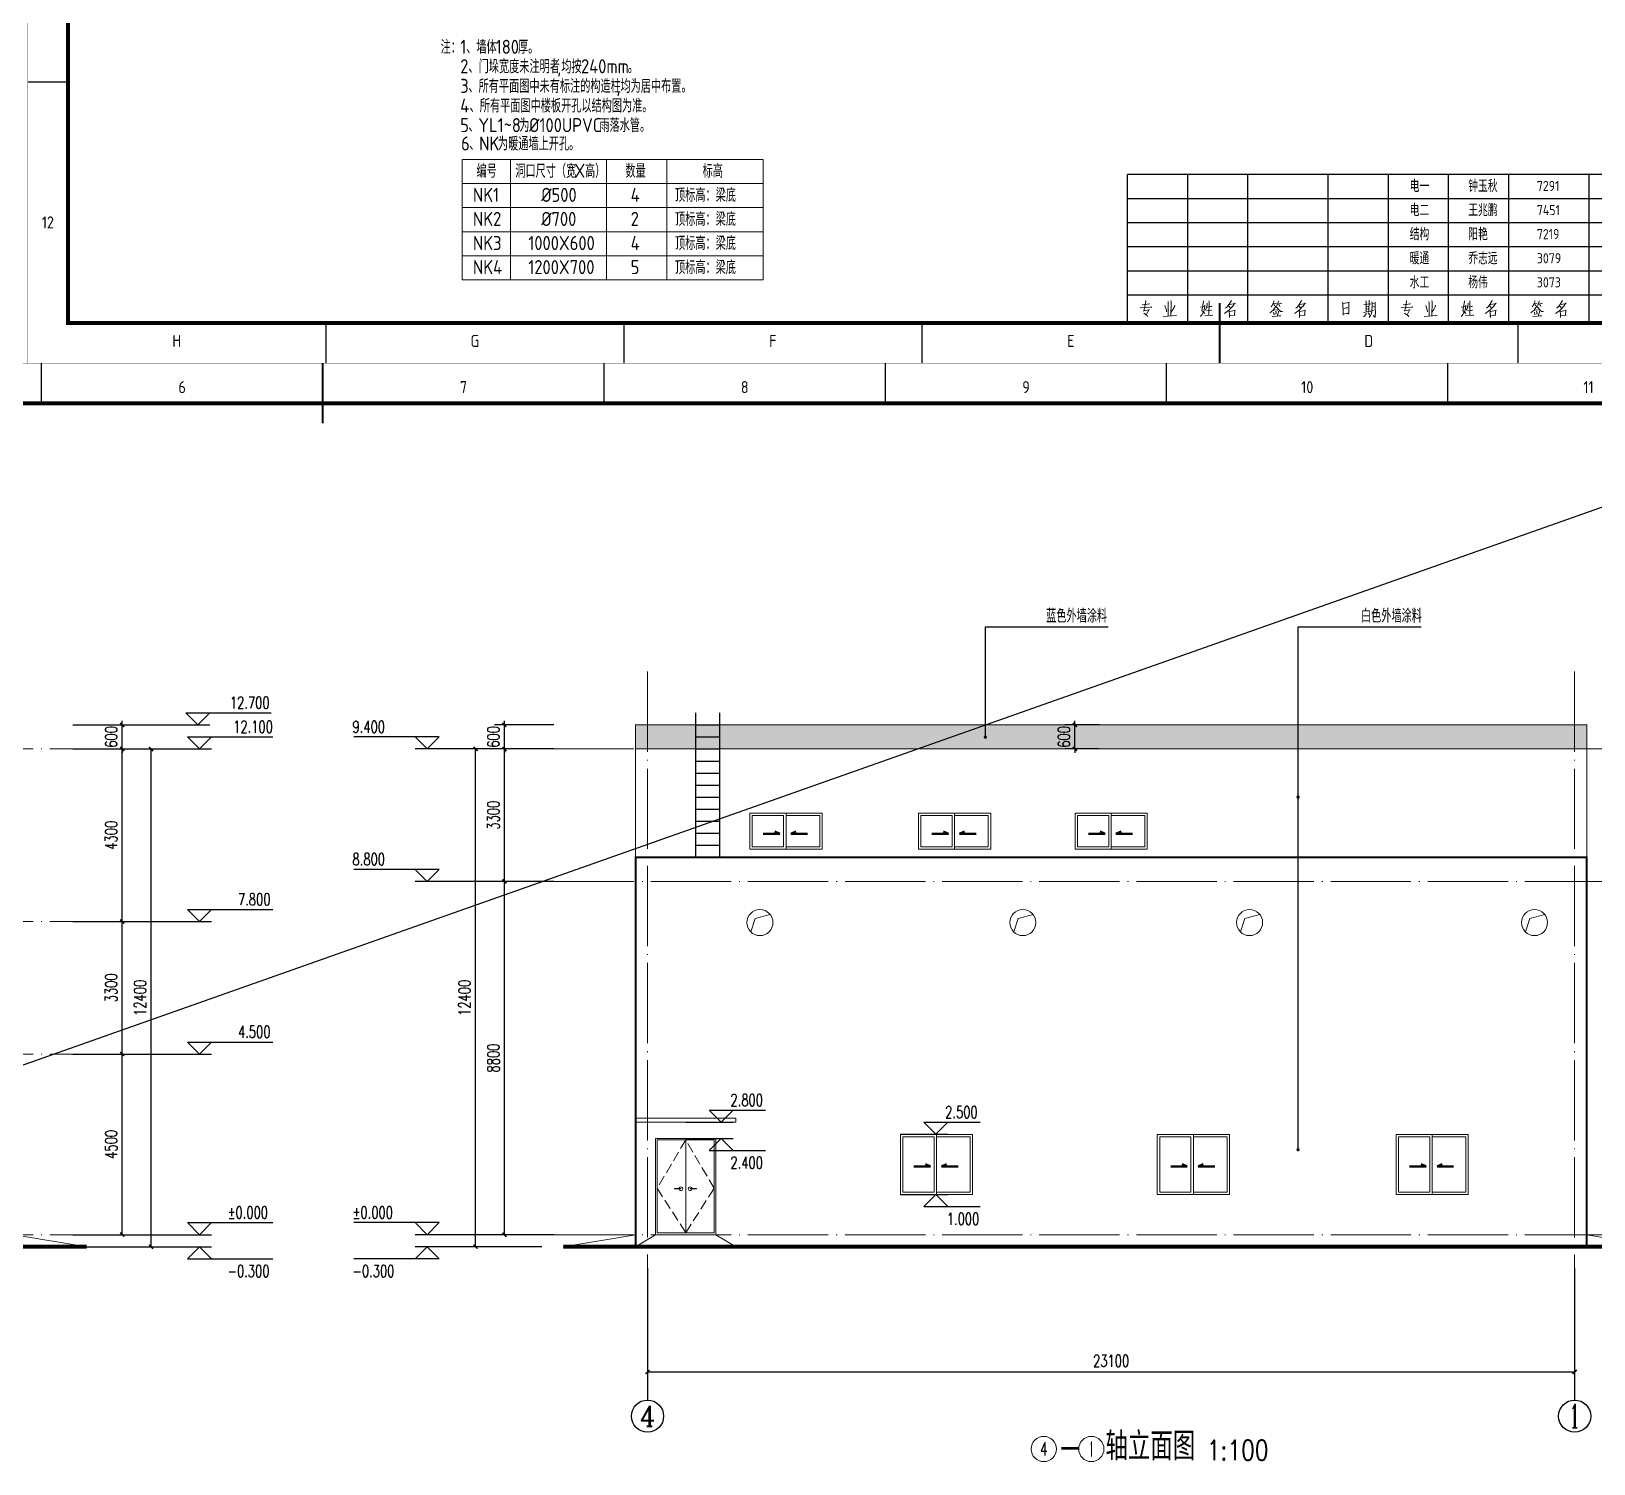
# Model space of a CAD drawing. Extents: x 238398 to 585159, y -66832 to 191977.
# Drawn here: x 483820 to 522752, y -5139 to 30546 of the extents above; entities that cross this region are included whole.
import ezdxf
from ezdxf.enums import TextEntityAlignment as Align

# ---------------------------------------------------------------- set-up
doc = ezdxf.new("R2010")
doc.units = 0
doc.header["$LTSCALE"] = 1000
doc.header["$MEASUREMENT"] = 0
doc.linetypes.add('DASH', pattern=[0.35, 0.25, -0.1])
doc.linetypes.add('DOTE', pattern=[2.42, 2, -0.2, 0.02, -0.2])
doc.layers.get('0').update_dxf_attribs({"color": 8})
doc.layers.get('Defpoints').update_dxf_attribs({"color": 8})
for name, color, linetype in [('-人员定位', 6, 'Continuous'), ('AXIS', 8, 'Continuous'), ('AXIS_TEXT', 8, 'Continuous'), ('DIM_ELEV', 8, 'Continuous'), ('DIM_LEAD', 8, 'Continuous'), ('HQ1', 8, 'Continuous'), ('HQ2', 8, 'Continuous'), ('PUB_DIM', 8, 'Continuous'), ('填充', 8, 'Continuous')]:
    doc.layers.add(name, color=color, linetype=linetype)
for name, color, linetype, lineweight in [('DOTE', 8, 'DOTE', 13), ('PUB_TEXT', 8, 'Continuous', 20), ('WALL', 8, 'Continuous', 40), ('立面1线', 8, 'Continuous', 20), ('立面窗线', 8, 'Continuous', 15)]:
    doc.layers.add(name, color=color, linetype=linetype, lineweight=lineweight)
doc.styles.add('_TCH_AXIS', font='complex.shx', dxfattribs={"bigfont": 'gbcbig.shx'})
doc.styles.add('_TCH_DIM', font='SIMPLEX', dxfattribs={"bigfont": 'GBCBIG'})
doc.styles.add('_TCH_DIM_T3', font='SIMPLEX', dxfattribs={"width": 0.705882, "bigfont": 'GBCBIG'})
doc.styles.add('HZTXT', font='geditxt.shx', dxfattribs={"width": 0.8, "bigfont": 'hztxt1.shx'})
doc.styles.get("Standard").update_dxf_attribs({"font": 'gbenor.shx', "bigfont": 'gbcbig.shx'})
doc.styles.add('TK', font='GEDITXT.SHX', dxfattribs={"width": 0.85, "height": 3.5, "bigfont": 'hztxt1.shx'})
doc.dimstyles.new('_TCH_ARCH&&100', dxfattribs={"dimtxt": 297.5, "dimasz": 100, "dimexe": 250, "dimexo": 300, "dimgap": 126.25, "dimtad": 1, "dimdec": 0, "dimzin": 0, "dimdsep": 46, "dimtxsty": '_TCH_DIM_T3', "dimblk": 'ARCHTICK', "dimcen": 0.09, "dimazin": 2, "dimtfac": 1, "dimtdec": 0, "dimtix": 1, "dimtmove": 2, "dimatfit": 3, "dimfxl": 0, "dimtolj": 1, "dimtzin": 0, "dimarcsym": 0})

# ---------------------------------------------------------------- blocks, each defined once
blk = doc.blocks.new('TCVFASDA')
at = {"layer": 'WALL', "color": 8}
for p, q in [((392589, 5656), (393002, 5656)), ((393002, 5656), (392878, 5714)), ((393276, 5656), (393400, 5714)), ((393690, 5656), (393276, 5656))]:
    blk.add_line(p, q, dxfattribs=at)
at = {"layer": '立面窗线'}
for p, q in [((393124, 6453), (393124, 4953)), ((393184, 6393), (393184, 5013))]:
    blk.add_line(p, q, dxfattribs=at)
blk.add_lwpolyline([(394024, 4953), (392224, 4953), (392224, 6453), (394024, 6453)], close=True, dxfattribs=at)
for points in [[(393124, 5013), (392284, 5013), (392284, 6393), (393124, 6393)], [(393184, 6393), (393964, 6393), (393964, 5013), (393184, 5013)]]:
    blk.add_lwpolyline(points, dxfattribs=at)
blk = doc.blocks.new('rtadsvdas')
at = {"layer": '立面窗线'}
for p, q in [((389917, -3893), (389917, -6203)), ((391337, -3893), (389917, -3893)), ((390627, -3893), (390627, -6203)), ((391337, -6203), (391337, -3893)), ((389917, -6203), (391337, -6203))]:
    blk.add_line(p, q, dxfattribs=at)
for points in [[(389877, -6253), (391377, -6253), (391377, -3853), (389877, -3853)], [(390518, -5114), (390361, -5114), (390361, -5102), (390518, -5102)], [(390748, -5114), (390905, -5114), (390905, -5102), (390748, -5102)]]:
    blk.add_lwpolyline(points, close=True, dxfattribs=at)
at = {"layer": '立面窗线', "linetype": 'DASH'}
blk.add_lwpolyline([(390627, -3893), (391337, -5098), (390627, -6203), (389917, -5098), (390627, -3893)], dxfattribs=at)
at = {"layer": '立面窗线'}
for centre in [(390518, -5108), (390748, -5108)]:
    blk.add_circle(centre, 46.4, dxfattribs=at)
blk = doc.blocks.new('GEDI_WK_A1_V')
at = {"color": 3}
for p, q in [((0, 70.08), (10, 70.08)), ((74.25, 10), (74.25, 0)), ((148.5, 10), (148.5, 0)), ((222.75, 10), (222.75, 0)), ((297, 10), (297, 0)), ((371.25, 10), (371.25, 0))]:
    blk.add_line(p, q, dxfattribs=at)
for points, const_width in [([(0, 841), (0, 0), (594, 0), (594, 841)], 0.1), ([(10, 816), (10, 10), (584, 10), (584, 816)], 1)]:
    blk.add_lwpolyline(points, close=True, dxfattribs=dict(at, const_width=const_width))
at = {"color": 3, "const_width": 0.5}
blk.add_lwpolyline([(297, 15), (297, 0)], dxfattribs=at)
at = {"color": 3}
blk.add_text('12', height=3, dxfattribs=at).set_placement((5, 35.04), align=Align.MIDDLE)
for s, p in [('H', (37.12, 4)), ('G', (111.38, 4)), ('F', (185.62, 4)), ('E', (259.88, 4)), ('D', (334.12, 4))]:
    blk.add_text(s, height=3, dxfattribs=at).set_placement(p, align=Align.CENTER)
blk = doc.blocks.new('GEDI_HQ1_2012')
at = {"layer": 'HQ1', "color": 2}
for p, q in [((0, 37), (-65, 37)), ((-65, 0), (-65, 37)), ((-50, 0), (-50, 37)), ((-35, 0), (-35, 37)), ((-15, 0), (-15, 37)), ((0, 0), (0, 37)), ((-65, 31), (0, 31)), ((-65, 25), (0, 25)), ((-65, 19), (0, 19)), ((-65, 13), (0, 13)), ((-65, 7), (0, 7)), ((0, 0), (0, 7)), ((-65, 0), (0, 0))]:
    blk.add_line(p, q, dxfattribs=at)
at = {"layer": 'HQ1', "color": 7, "lineweight": 0}
for points in [[(-61.84, 3.75), (-58.95, 3.96), (-59.09, 3.99), (-59.26, 3.96)], [(-61.32, 4.51), (-59.5, 4.74), (-59.61, 4.74), (-59.81, 4.67)], [(-60.48, 5.59), (-60.45, 5.32), (-60.68, 4.06), (-60.94, 2.94), (-61, 3), (-59.61, 3.24), (-59.64, 3.34), (-60.33, 1.98)], [(-55.7, 4.3), (-55.3, 3.17), (-55.24, 2.8)], [(-54.89, 5.32), (-54.83, 5.02), (-54.83, 1.71)], [(-54.16, 5.56), (-54.1, 5.29), (-54.16, 1.74)], [(-53.24, 4.44), (-53.3, 3.99), (-53.67, 3.34), (-54.13, 2.66)], [(-45.7, 4.4), (-45.7, 4.26), (-45.81, 3.69), (-45.9, 3.24), (-45.95, 2.94), (-46.07, 2.69), (-46.25, 2.39), (-46.42, 2.12), (-46.62, 1.84), (-46.85, 1.57)], [(-46.82, 3.96), (-45.72, 4.09)], [(-46.04, 5.53), (-46.04, 5.36), (-46.48, 3), (-46.3, 2.9), (-46.1, 2.73), (-45.92, 2.59), (-45.78, 2.42), (-45.7, 2.25)], [(-45.12, 4.88), (-45.12, 4.64), (-45.26, 3.99), (-45.4, 3.58), (-45.58, 3.21)], [(-45.17, 3.96), (-44.02, 4.06), (-44.1, 4.09), (-44.27, 4.06)], [(-44.71, 5.53), (-44.68, 5.32), (-44.74, 1.88)], [(-39.56, 4.64), (-39.47, 4.61), (-38.17, 4.84), (-38.25, 4.91), (-38.49, 4.57), (-38.74, 4.2), (-39.01, 3.89), (-39.3, 3.58), (-39.62, 3.27), (-39.96, 2.97), (-40.34, 2.69), (-40.4, 2.66), (-40.63, 2.52), (-40.86, 2.36)], [(-39.15, 5.7), (-39.18, 5.46), (-39.53, 4.91), (-39.73, 4.57), (-39.96, 4.26), (-40.25, 3.92), (-40.54, 3.69)], [(-39.88, 4.26), (-39.82, 4.23), (-39.5, 3.92), (-39.47, 3.75), (-39.59, 3.99)], [(-27.95, 4.37), (-27.98, 4.2), (-28.44, 3.58), (-28.47, 3.51), (-28.7, 3.21), (-29.11, 2.83), (-29.31, 2.66), (-29.51, 2.49)], [(-28.5, 5.49), (-28.53, 5.26), (-28.76, 4.74), (-28.96, 4.33), (-29.2, 3.99)], [(-28.73, 4.81), (-27.89, 4.91)], [(-28.53, 4.78), (-28.33, 4.26)], [(-28.01, 4.13), (-26.85, 2.83), (-26.38, 2.83), (-26.85, 2.87), (-27.08, 3.11)], [(-27.43, 5.49), (-27.4, 5.32), (-27.75, 4.37)], [(-27.6, 4.71), (-26.56, 4.88)], [(-27.28, 4.67), (-27.02, 4.13)], [(-22.07, 4.64), (-21.98, 4.61), (-20.68, 4.84), (-20.76, 4.91), (-20.99, 4.57), (-21.26, 4.2), (-21.52, 3.89), (-21.81, 3.58), (-22.12, 3.27), (-22.47, 2.97), (-22.85, 2.69), (-22.91, 2.66), (-23.14, 2.52), (-23.37, 2.36)], [(-21.66, 5.7), (-21.69, 5.46), (-22.04, 4.91), (-22.24, 4.57), (-22.47, 4.26), (-22.76, 3.92), (-23.05, 3.69)], [(-22.39, 4.26), (-22.33, 4.23), (-22.01, 3.92), (-21.98, 3.75), (-22.1, 3.99)], [(-11.41, 5.19), (-11.35, 4.84), (-11.32, 4.09), (-11.29, 3.31), (-11.29, 3.21), (-11.29, 2.66), (-11.29, 1.94), (-11.29, 2.18), (-10.17, 2.39), (-9.93, 2.15), (-9.87, 2.46), (-9.87, 2.87), (-9.84, 3.65), (-9.82, 4.47), (-9.82, 5.15), (-9.79, 5.05), (-11.32, 4.81)], [(-6.08, 4.57), (-4.37, 4.78)], [(-5.62, 5.49), (-5.56, 5.29), (-5.56, 2.73)], [(-5.53, 3.99), (-5.01, 4.09)], [(-4.8, 5.7), (-4.75, 5.49), (-4.83, 2.83)], [(-4.14, 5.22), (-4.05, 4.84), (-4.05, 4.09), (-4.08, 3.27), (-4.14, 2.76), (-4.28, 2.22), (-4.46, 1.88), (-4.78, 1.37)], [(-4.05, 4.81), (-3.18, 4.98), (-3.27, 5.08), (-3.27, 4.03), (-3.27, 3.96), (-3.24, 2.42), (-3.27, 1.84), (-3.3, 1.5), (-3.33, 1.4), (-3.76, 1.84), (-3.36, 1.54)], [(-4.02, 3.96), (-3.53, 4.06)], [(-60.97, 2.42), (-60.62, 2.15), (-60.39, 1.98), (-60.13, 1.81), (-59.99, 1.67), (-59.9, 1.5)], [(-56.1, 1.64), (-52.83, 1.81), (-52.98, 1.84), (-53.3, 1.77)], [(-45.75, 1.81), (-43.72, 1.91), (-43.93, 1.94), (-44.27, 1.88)], [(-45.29, 3), (-44.07, 3.17), (-44.22, 3.17), (-44.36, 3.11)], [(-39.73, 3.04), (-39.67, 2.94), (-39.62, 2.08), (-39.59, 1.98), (-39.59, 1.37), (-39.62, 1.64), (-39.62, 1.74), (-38.19, 1.91), (-38.22, 1.91), (-38.37, 1.91), (-38.22, 3.17), (-38.17, 3.11), (-38.25, 3.07), (-39.64, 2.87)], [(-28.99, 1.61), (-26.79, 1.77), (-26.93, 1.77), (-27.25, 1.74)], [(-28.62, 2.66), (-28.47, 2.22), (-28.47, 2.01), (-28.5, 2.29)], [(-27.57, 3.27), (-28.5, 3.14)], [(-28.07, 2.94), (-27.95, 2.42), (-28.01, 2.15), (-28.01, 2.52)], [(-27.34, 2.9), (-27.34, 2.66), (-27.69, 1.71)], [(-22.24, 3.04), (-22.18, 2.94), (-22.12, 2.08), (-22.1, 1.98), (-22.1, 1.37), (-22.12, 1.64), (-22.12, 1.74), (-20.71, 1.91), (-20.74, 1.91), (-20.88, 1.91), (-20.74, 3.17), (-20.68, 3.11), (-20.76, 3.07), (-22.15, 2.87)], [(-11.29, 3.58), (-10.17, 3.79), (-10.28, 3.82), (-10.54, 3.69)], [(-6.17, 2.63), (-4.37, 2.9), (-4.46, 2.94), (-4.57, 2.83)], [(-5.5, 2.42), (-5.53, 2.25), (-5.76, 1.91), (-5.97, 1.67), (-6.17, 1.5)], [(-5.5, 3.41), (-5.04, 3.51)], [(-5.04, 2.52), (-4.72, 2.12), (-4.72, 1.94), (-4.83, 2.25)], [(-4.08, 3.07), (-4.02, 3.07), (-3.56, 3.17)]]:
    blk.add_lwpolyline(points, dxfattribs=at)
blk.add_text('223344', height=0.0001).set_placement((-22.1, 1.74))
blk = doc.blocks.new('GEDI_HQ2_2012')
at = {"layer": 'HQ2', "color": 2}
for p, q in [((0, 37), (-65, 37)), ((-65, 0), (-65, 37)), ((-50, 0), (-50, 37)), ((-35, 0), (-35, 37)), ((-15, 0), (-15, 37)), ((0, 0), (0, 37)), ((-65, 31), (0, 31)), ((-65, 25), (0, 25)), ((-65, 19), (0, 19)), ((-65, 13), (0, 13)), ((-65, 7), (0, 7)), ((0, 0), (0, 7)), ((-65, 0), (0, 0))]:
    blk.add_line(p, q, dxfattribs=at)
at = {"layer": 'HQ2', "color": 7, "lineweight": 0}
for points in [[(-61.84, 3.75), (-58.95, 3.96), (-59.09, 3.99), (-59.26, 3.96)], [(-61.32, 4.51), (-59.5, 4.74), (-59.61, 4.74), (-59.81, 4.67)], [(-60.48, 5.59), (-60.45, 5.32), (-60.68, 4.06), (-60.94, 2.94), (-61, 3), (-59.61, 3.24), (-59.64, 3.34), (-60.33, 1.98)], [(-55.7, 4.3), (-55.3, 3.17), (-55.24, 2.8)], [(-54.89, 5.32), (-54.83, 5.02), (-54.83, 1.71)], [(-54.16, 5.56), (-54.1, 5.29), (-54.16, 1.74)], [(-53.24, 4.44), (-53.3, 3.99), (-53.67, 3.34), (-54.13, 2.66)], [(-45.7, 4.4), (-45.7, 4.26), (-45.81, 3.69), (-45.9, 3.24), (-45.95, 2.94), (-46.07, 2.69), (-46.25, 2.39), (-46.42, 2.12), (-46.62, 1.84), (-46.85, 1.57)], [(-46.82, 3.96), (-45.72, 4.09)], [(-46.04, 5.53), (-46.04, 5.36), (-46.48, 3), (-46.3, 2.9), (-46.1, 2.73), (-45.92, 2.59), (-45.78, 2.42), (-45.7, 2.25)], [(-45.12, 4.88), (-45.12, 4.64), (-45.26, 3.99), (-45.4, 3.58), (-45.58, 3.21)], [(-45.17, 3.96), (-44.02, 4.06), (-44.1, 4.09), (-44.27, 4.06)], [(-44.71, 5.53), (-44.68, 5.32), (-44.74, 1.88)], [(-39.56, 4.64), (-39.47, 4.61), (-38.17, 4.84), (-38.25, 4.91), (-38.49, 4.57), (-38.74, 4.2), (-39.01, 3.89), (-39.3, 3.58), (-39.62, 3.27), (-39.96, 2.97), (-40.34, 2.69), (-40.4, 2.66), (-40.63, 2.52), (-40.86, 2.36)], [(-39.15, 5.7), (-39.18, 5.46), (-39.53, 4.91), (-39.73, 4.57), (-39.96, 4.26), (-40.25, 3.92), (-40.54, 3.69)], [(-39.88, 4.26), (-39.82, 4.23), (-39.5, 3.92), (-39.47, 3.75), (-39.59, 3.99)], [(-27.95, 4.37), (-27.98, 4.2), (-28.44, 3.58), (-28.47, 3.51), (-28.7, 3.21), (-29.11, 2.83), (-29.31, 2.66), (-29.51, 2.49)], [(-28.5, 5.49), (-28.53, 5.26), (-28.76, 4.74), (-28.96, 4.33), (-29.2, 3.99)], [(-28.73, 4.81), (-27.89, 4.91)], [(-28.53, 4.78), (-28.33, 4.26)], [(-28.01, 4.13), (-26.85, 2.83), (-26.38, 2.83), (-26.85, 2.87), (-27.08, 3.11)], [(-27.43, 5.49), (-27.4, 5.32), (-27.75, 4.37)], [(-27.6, 4.71), (-26.56, 4.88)], [(-27.28, 4.67), (-27.02, 4.13)], [(-22.07, 4.64), (-21.98, 4.61), (-20.68, 4.84), (-20.76, 4.91), (-20.99, 4.57), (-21.26, 4.2), (-21.52, 3.89), (-21.81, 3.58), (-22.12, 3.27), (-22.47, 2.97), (-22.85, 2.69), (-22.91, 2.66), (-23.14, 2.52), (-23.37, 2.36)], [(-21.66, 5.7), (-21.69, 5.46), (-22.04, 4.91), (-22.24, 4.57), (-22.47, 4.26), (-22.76, 3.92), (-23.05, 3.69)], [(-22.39, 4.26), (-22.33, 4.23), (-22.01, 3.92), (-21.98, 3.75), (-22.1, 3.99)], [(-11.41, 5.19), (-11.35, 4.84), (-11.32, 4.09), (-11.29, 3.31), (-11.29, 3.21), (-11.29, 2.66), (-11.29, 1.94), (-11.29, 2.18), (-10.17, 2.39), (-9.93, 2.15), (-9.87, 2.46), (-9.87, 2.87), (-9.84, 3.65), (-9.82, 4.47), (-9.82, 5.15), (-9.79, 5.05), (-11.32, 4.81)], [(-6.08, 4.57), (-4.37, 4.78)], [(-5.62, 5.49), (-5.56, 5.29), (-5.56, 2.73)], [(-5.53, 3.99), (-5.01, 4.09)], [(-4.8, 5.7), (-4.75, 5.49), (-4.83, 2.83)], [(-4.14, 5.22), (-4.05, 4.84), (-4.05, 4.09), (-4.08, 3.27), (-4.14, 2.76), (-4.28, 2.22), (-4.46, 1.88), (-4.78, 1.37)], [(-4.05, 4.81), (-3.18, 4.98), (-3.27, 5.08), (-3.27, 4.03), (-3.27, 3.96), (-3.24, 2.42), (-3.27, 1.84), (-3.3, 1.5), (-3.33, 1.4), (-3.76, 1.84), (-3.36, 1.54)], [(-4.02, 3.96), (-3.53, 4.06)], [(-60.97, 2.42), (-60.62, 2.15), (-60.39, 1.98), (-60.13, 1.81), (-59.99, 1.67), (-59.9, 1.5)], [(-56.1, 1.64), (-52.83, 1.81), (-52.98, 1.84), (-53.3, 1.77)], [(-45.75, 1.81), (-43.72, 1.91), (-43.93, 1.94), (-44.27, 1.88)], [(-45.29, 3), (-44.07, 3.17), (-44.22, 3.17), (-44.36, 3.11)], [(-39.73, 3.04), (-39.67, 2.94), (-39.62, 2.08), (-39.59, 1.98), (-39.59, 1.37), (-39.62, 1.64), (-39.62, 1.74), (-38.19, 1.91), (-38.22, 1.91), (-38.37, 1.91), (-38.22, 3.17), (-38.17, 3.11), (-38.25, 3.07), (-39.64, 2.87)], [(-28.99, 1.61), (-26.79, 1.77), (-26.93, 1.77), (-27.25, 1.74)], [(-28.62, 2.66), (-28.47, 2.22), (-28.47, 2.01), (-28.5, 2.29)], [(-27.57, 3.27), (-28.5, 3.14)], [(-28.07, 2.94), (-27.95, 2.42), (-28.01, 2.15), (-28.01, 2.52)], [(-27.34, 2.9), (-27.34, 2.66), (-27.69, 1.71)], [(-22.24, 3.04), (-22.18, 2.94), (-22.12, 2.08), (-22.1, 1.98), (-22.1, 1.37), (-22.12, 1.64), (-22.12, 1.74), (-20.71, 1.91), (-20.74, 1.91), (-20.88, 1.91), (-20.74, 3.17), (-20.68, 3.11), (-20.76, 3.07), (-22.15, 2.87)], [(-11.29, 3.58), (-10.17, 3.79), (-10.28, 3.82), (-10.54, 3.69)], [(-6.17, 2.63), (-4.37, 2.9), (-4.46, 2.94), (-4.57, 2.83)], [(-5.5, 2.42), (-5.53, 2.25), (-5.76, 1.91), (-5.97, 1.67), (-6.17, 1.5)], [(-5.5, 3.41), (-5.04, 3.51)], [(-5.04, 2.52), (-4.72, 2.12), (-4.72, 1.94), (-4.83, 2.25)], [(-4.08, 3.07), (-4.02, 3.07), (-3.56, 3.17)]]:
    blk.add_lwpolyline(points, dxfattribs=at)
blk.add_text('112233', height=0.0001).set_placement((-22.1, 1.74))
blk = doc.blocks.new('CEEC_TK_A1_V')
for name, p in [('GEDI_WK_A1_V', (0, 0)), ('GEDI_HQ2_2012', (339, 10)), ('GEDI_HQ1_2012', (404, 10))]:
    blk.add_blockref(name, p)
at = {"style": 'TK', "width": 0.85}
for tag, height, p in [('PROJECTNAME', 4.75, (529, 44)), ('PHASE', 4, (571, 44)), ('DRAWINGNAME', 4.75, (539, 31))]:
    blk.add_attdef(tag, text='', height=height, dxfattribs=at).set_placement(p, align=Align.MIDDLE_CENTER)
for tag, p, height in [('APPROVE', (416, 32.75), 3.5), ('DESIGN', (461, 32.75), 3.5), ('REVIEW1', (416, 25.75), 3.5), ('DRAW', (461, 25.75), 3.5), ('REVIEW2', (416, 18.75), 3.5), ('PROPORTION', (461, 18.75), 3.5), ('DRAWINGNUMBER', (511, 18.5), 4), ('CHECK', (416, 11.75), 3.5), ('DATE', (461, 11.75), 3.5), ('VERSION', (577, 11.75), 3.5)]:
    blk.add_attdef(tag, p, '', height=height, dxfattribs=at)
blk = doc.blocks.new('GEDI_WK_A1')
at = {"color": 3}
for p, q in [((350.42, 584), (350.42, 594)), ((420.5, 584), (420.5, 594)), ((490.58, 584), (490.58, 594)), ((560.67, 584), (560.67, 594)), ((630.75, 584), (630.75, 594)), ((700.83, 584), (700.83, 594))]:
    blk.add_line(p, q, dxfattribs=at)
for points, const_width in [([(0, 0), (841, 0), (841, 594), (0, 594)], 0.1), ([(25, 10), (831, 10), (831, 584), (25, 584)], 1)]:
    blk.add_lwpolyline(points, close=True, dxfattribs=dict(at, const_width=const_width))
at = {"color": 3, "const_width": 0.5}
blk.add_lwpolyline([(420.5, 579), (420.5, 594)], dxfattribs=at)
at = {"color": 3}
for s, p in [('6', (385.46, 588)), ('7', (455.54, 588)), ('8', (525.62, 588)), ('9', (595.71, 588)), ('10', (665.79, 588)), ('11', (735.88, 588))]:
    blk.add_text(s, height=3, dxfattribs=at).set_placement(p, align=Align.MIDDLE)
blk = doc.blocks.new('CEEC_TK_A1')
blk.add_blockref('GEDI_WK_A1', (0, 0))
at = {"style": 'TK', "width": 0.85}
for tag, height, p in [('PROJECTNAME', 4.75, (776, 44)), ('PHASE', 4, (818, 44)), ('DRAWINGNAME', 4.75, (786, 31))]:
    blk.add_attdef(tag, text='', height=height, dxfattribs=at).set_placement(p, align=Align.MIDDLE_CENTER)
for tag, p, height in [('APPROVE', (663, 32.75), 3.5), ('DESIGN', (708, 32.75), 3.5), ('REVIEW1', (663, 25.75), 3.5), ('DRAW', (708, 25.75), 3.5), ('REVIEW2', (663, 18.75), 3.5), ('PROPORTION', (708, 18.75), 3.5), ('DRAWINGNUMBER', (758, 18.5), 4), ('CHECK', (663, 11.75), 3.5), ('DATE', (708, 11.75), 3.5), ('VERSION', (824, 11.75), 3.5)]:
    blk.add_attdef(tag, p, '', height=height, dxfattribs=at)
blk = doc.blocks.new('54ZSDF3241QR')
at = {"layer": 'WALL', "color": 8}
for p, q in [((504078, 14814), (504492, 14814)), ((504492, 14814), (504367, 14872)), ((504765, 14814), (504890, 14872)), ((505179, 14814), (504765, 14814))]:
    blk.add_line(p, q, dxfattribs=at)
at = {"layer": '立面窗线'}
for p, q in [((504584, 15269), (504584, 14489)), ((504644, 15329), (504644, 14429))]:
    blk.add_line(p, q, dxfattribs=at)
blk.add_lwpolyline([(503744, 14429), (505544, 14429), (505544, 15329), (503744, 15329)], close=True, dxfattribs=at)
for points in [[(504584, 15269), (503804, 15269), (503804, 14489), (504584, 14489)], [(504644, 14489), (505484, 14489), (505484, 15269), (504644, 15269)]]:
    blk.add_lwpolyline(points, dxfattribs=at)
blk = doc.blocks.new('_ArchTick')
at = {"color": 0, "linetype": 'ByBlock', "const_width": 0.4}
blk.add_lwpolyline([(-0.5, -0.5), (0.5, 0.5)], dxfattribs=at)
blk = doc.blocks.new('*D85')
at = {"layer": 'Defpoints', "color": 0}
for p in [(509826, 13267), (510726, 13267), (510726, 12667)]:
    blk.add_point(p, dxfattribs=at)
at = {"layer": 'PUB_DIM', "color": 0, "lineweight": -2}
for p, q in [((510426, 13267), (509576, 13267)), ((509826, 13267), (509826, 13367)), ((509826, 12667), (509826, 13267)), ((510426, 12667), (509576, 12667)), ((509826, 12667), (509826, 12567))]:
    blk.add_line(p, q, dxfattribs=at)
at = {"layer": 'PUB_DIM', "color": 0, "lineweight": -2, "xscale": 100, "yscale": 100, "zscale": 100}
for p, rotation in [((509826, 13267), 270), ((509826, 12667), 90)]:
    blk.add_blockref('_ArchTick', p, dxfattribs=dict(at, rotation=rotation))
at = {"layer": 'PUB_DIM', "color": 0, "insert": (509551, 12967), "char_height": 297.5, "attachment_point": 5, "rotation": 90, "style": '_TCH_DIM_T3'}
blk.add_mtext('\\A1;600', dxfattribs=at)
blk = doc.blocks.new('*D198')
at = {"layer": 'AXIS', "color": 0, "lineweight": -2}
for p, q in [((499176, -853), (499176, -3103)), ((522276, -853), (522276, -3103)), ((499176, -2853), (522276, -2853))]:
    blk.add_line(p, q, dxfattribs=at)
at = {"layer": 'Defpoints', "color": 0}
for p in [(499176, -553), (522276, -553), (522276, -2853)]:
    blk.add_point(p, dxfattribs=at)
at = {"layer": 'AXIS', "color": 0, "lineweight": -2, "xscale": 100, "yscale": 100, "zscale": 100, "rotation": 180}
blk.add_blockref('_ArchTick', (499176, -2853), dxfattribs=at)
at = {"layer": 'AXIS', "color": 0, "lineweight": -2, "xscale": 100, "yscale": 100, "zscale": 100}
blk.add_blockref('_ArchTick', (522276, -2853), dxfattribs=at)
at = {"layer": 'AXIS', "color": 0, "insert": (510726, -2578), "char_height": 297.5, "attachment_point": 5, "style": '_TCH_DIM_T3'}
blk.add_mtext('\\A1;23100', dxfattribs=at)
blk = doc.blocks.new('*D199')
at = {"layer": 'Defpoints', "color": 0}
for p in [(495609, 9367), (497138, 9367), (497138, 567)]:
    blk.add_point(p, dxfattribs=at)
at = {"layer": 'PUB_DIM', "color": 0, "lineweight": -2}
for p, q in [((496838, 9367), (495359, 9367)), ((495609, 567), (495609, 9367)), ((496838, 567), (495359, 567))]:
    blk.add_line(p, q, dxfattribs=at)
at = {"layer": 'PUB_DIM', "color": 0, "lineweight": -2, "xscale": 100, "yscale": 100, "zscale": 100}
for p, rotation in [((495609, 9367), 90), ((495609, 567), 270)]:
    blk.add_blockref('_ArchTick', p, dxfattribs=dict(at, rotation=rotation))
at = {"layer": 'PUB_DIM', "color": 0, "insert": (495334, 4967), "char_height": 297.5, "attachment_point": 5, "rotation": 90, "style": '_TCH_DIM_T3'}
blk.add_mtext('\\A1;8800', dxfattribs=at)
blk = doc.blocks.new('*D200')
at = {"layer": 'Defpoints', "color": 0}
for p in [(495609, 12667), (497138, 12667), (497138, 9367)]:
    blk.add_point(p, dxfattribs=at)
at = {"layer": 'PUB_DIM', "color": 0, "lineweight": -2}
for p, q in [((496838, 12667), (495359, 12667)), ((495609, 9367), (495609, 12667)), ((496838, 9367), (495359, 9367))]:
    blk.add_line(p, q, dxfattribs=at)
at = {"layer": 'PUB_DIM', "color": 0, "lineweight": -2, "xscale": 100, "yscale": 100, "zscale": 100}
for p, rotation in [((495609, 12667), 90), ((495609, 9367), 270)]:
    blk.add_blockref('_ArchTick', p, dxfattribs=dict(at, rotation=rotation))
at = {"layer": 'PUB_DIM', "color": 0, "insert": (495334, 11017), "char_height": 297.5, "attachment_point": 5, "rotation": 90, "style": '_TCH_DIM_T3'}
blk.add_mtext('\\A1;3300', dxfattribs=at)
blk = doc.blocks.new('*D201')
at = {"layer": 'Defpoints', "color": 0}
for p in [(495609, 13267), (497138, 13267), (497138, 12667)]:
    blk.add_point(p, dxfattribs=at)
at = {"layer": 'PUB_DIM', "color": 0, "lineweight": -2}
for p, q in [((496838, 13267), (495359, 13267)), ((495609, 13267), (495609, 13367)), ((495609, 12667), (495609, 13267)), ((496838, 12667), (495359, 12667)), ((495609, 12667), (495609, 12567))]:
    blk.add_line(p, q, dxfattribs=at)
at = {"layer": 'PUB_DIM', "color": 0, "lineweight": -2, "xscale": 100, "yscale": 100, "zscale": 100}
for p, rotation in [((495609, 13267), 270), ((495609, 12667), 90)]:
    blk.add_blockref('_ArchTick', p, dxfattribs=dict(at, rotation=rotation))
at = {"layer": 'PUB_DIM', "color": 0, "insert": (495334, 12967), "char_height": 297.5, "attachment_point": 5, "rotation": 90, "style": '_TCH_DIM_T3'}
blk.add_mtext('\\A1;600', dxfattribs=at)
blk = doc.blocks.new('*D202')
at = {"layer": 'AXIS', "color": 0, "lineweight": -2}
for p, q in [((496538, 12667), (494640, 12667)), ((494890, 267), (494890, 12667)), ((496538, 267), (494640, 267))]:
    blk.add_line(p, q, dxfattribs=at)
at = {"layer": 'Defpoints', "color": 0}
for p in [(494890, 12667), (496838, 12667), (496838, 267)]:
    blk.add_point(p, dxfattribs=at)
at = {"layer": 'AXIS', "color": 0, "lineweight": -2, "xscale": 100, "yscale": 100, "zscale": 100}
for p, rotation in [((494890, 12667), 90), ((494890, 267), 270)]:
    blk.add_blockref('_ArchTick', p, dxfattribs=dict(at, rotation=rotation))
at = {"layer": 'AXIS', "color": 0, "insert": (494615, 6467), "char_height": 297.5, "attachment_point": 5, "rotation": 90, "style": '_TCH_DIM_T3'}
blk.add_mtext('\\A1;12400', dxfattribs=at)
blk = doc.blocks.new('*D212')
at = {"layer": 'Defpoints', "color": 0}
for p in [(484558, 5067), (486086, 5067), (484558, 567)]:
    blk.add_point(p, dxfattribs=at)
at = {"layer": 'PUB_DIM', "color": 0, "lineweight": -2}
for p, q in [((484858, 5067), (486336, 5067)), ((486086, 567), (486086, 5067)), ((484858, 567), (486336, 567))]:
    blk.add_line(p, q, dxfattribs=at)
at = {"layer": 'PUB_DIM', "color": 0, "lineweight": -2, "xscale": 100, "yscale": 100, "zscale": 100}
for p, rotation in [((486086, 5067), 90), ((486086, 567), 270)]:
    blk.add_blockref('_ArchTick', p, dxfattribs=dict(at, rotation=rotation))
at = {"layer": 'PUB_DIM', "color": 0, "insert": (485811, 2817), "char_height": 297.5, "attachment_point": 5, "rotation": 90, "style": '_TCH_DIM_T3'}
blk.add_mtext('\\A1;4500', dxfattribs=at)
blk = doc.blocks.new('*D213')
at = {"layer": 'Defpoints', "color": 0}
for p in [(484558, 8367), (486086, 8367), (484558, 5067)]:
    blk.add_point(p, dxfattribs=at)
at = {"layer": 'PUB_DIM', "color": 0, "lineweight": -2}
for p, q in [((484858, 8367), (486336, 8367)), ((486086, 5067), (486086, 8367)), ((484858, 5067), (486336, 5067))]:
    blk.add_line(p, q, dxfattribs=at)
at = {"layer": 'PUB_DIM', "color": 0, "lineweight": -2, "xscale": 100, "yscale": 100, "zscale": 100}
for p, rotation in [((486086, 8367), 90), ((486086, 5067), 270)]:
    blk.add_blockref('_ArchTick', p, dxfattribs=dict(at, rotation=rotation))
at = {"layer": 'PUB_DIM', "color": 0, "insert": (485811, 6717), "char_height": 297.5, "attachment_point": 5, "rotation": 90, "style": '_TCH_DIM_T3'}
blk.add_mtext('\\A1;3300', dxfattribs=at)
blk = doc.blocks.new('*D214')
at = {"layer": 'Defpoints', "color": 0}
for p in [(484558, 12667), (486086, 12667), (484558, 8367)]:
    blk.add_point(p, dxfattribs=at)
at = {"layer": 'PUB_DIM', "color": 0, "lineweight": -2}
for p, q in [((484858, 12667), (486336, 12667)), ((486086, 8367), (486086, 12667)), ((484858, 8367), (486336, 8367))]:
    blk.add_line(p, q, dxfattribs=at)
at = {"layer": 'PUB_DIM', "color": 0, "lineweight": -2, "xscale": 100, "yscale": 100, "zscale": 100}
for p, rotation in [((486086, 12667), 90), ((486086, 8367), 270)]:
    blk.add_blockref('_ArchTick', p, dxfattribs=dict(at, rotation=rotation))
at = {"layer": 'PUB_DIM', "color": 0, "insert": (485811, 10517), "char_height": 297.5, "attachment_point": 5, "rotation": 90, "style": '_TCH_DIM_T3'}
blk.add_mtext('\\A1;4300', dxfattribs=at)
blk = doc.blocks.new('*D215')
at = {"layer": 'Defpoints', "color": 0}
for p in [(484558, 13267), (486086, 13267), (484558, 12667)]:
    blk.add_point(p, dxfattribs=at)
at = {"layer": 'PUB_DIM', "color": 0, "lineweight": -2}
for p, q in [((484858, 13267), (486336, 13267)), ((486086, 13267), (486086, 13367)), ((486086, 12667), (486086, 13267)), ((484858, 12667), (486336, 12667)), ((486086, 12667), (486086, 12567))]:
    blk.add_line(p, q, dxfattribs=at)
at = {"layer": 'PUB_DIM', "color": 0, "lineweight": -2, "xscale": 100, "yscale": 100, "zscale": 100}
for p, rotation in [((486086, 13267), 270), ((486086, 12667), 90)]:
    blk.add_blockref('_ArchTick', p, dxfattribs=dict(at, rotation=rotation))
at = {"layer": 'PUB_DIM', "color": 0, "insert": (485811, 12967), "char_height": 297.5, "attachment_point": 5, "rotation": 90, "style": '_TCH_DIM_T3'}
blk.add_mtext('\\A1;600', dxfattribs=at)
blk = doc.blocks.new('*D216')
at = {"layer": 'AXIS', "color": 0, "lineweight": -2}
for p, q in [((485158, 12667), (487055, 12667)), ((486805, 267), (486805, 12667)), ((485158, 267), (487055, 267))]:
    blk.add_line(p, q, dxfattribs=at)
at = {"layer": 'Defpoints', "color": 0}
for p in [(484858, 12667), (486805, 12667), (484858, 267)]:
    blk.add_point(p, dxfattribs=at)
at = {"layer": 'AXIS', "color": 0, "lineweight": -2, "xscale": 100, "yscale": 100, "zscale": 100}
for p, rotation in [((486805, 12667), 90), ((486805, 267), 270)]:
    blk.add_blockref('_ArchTick', p, dxfattribs=dict(at, rotation=rotation))
at = {"layer": 'AXIS', "color": 0, "insert": (486530, 6467), "char_height": 297.5, "attachment_point": 5, "rotation": 90, "style": '_TCH_DIM_T3'}
blk.add_mtext('\\A1;12400', dxfattribs=at)

msp = doc.modelspace()

# ---------------------------------------------------------------- hatches: boundary and pattern name
at = {"layer": '填充'}
h = msp.add_hatch(dxfattribs=at)
h.set_pattern_fill('松散材料', color=256, scale=30, style=0)
h.set_pattern_definition([(0, (96973.9, 22682.583), (28.125, 56.25), [0, -56.25])])
h.paths.add_polyline_path([(522576.4, 12666.8), (522576.4, 13266.8), (498876.4, 13266.8), (498876.4, 12666.8)])

# ---------------------------------------------------------------- linework, layer by layer
at = {"layer": '-人员定位'}
msp.add_line((533134.5, 22280.2), (364934.5, -37119.8), dxfattribs=at)
at = {"color": 252}
for p, q in [((500376.4, 9966.8), (500376.4, 13566.8)), ((500376.4, 13266.8), (500976.4, 13266.8)), ((500976.4, 9966.8), (500976.4, 13566.8)), ((500376.4, 12966.8), (500976.4, 12966.8)), ((500376.4, 12666.8), (500976.4, 12666.8)), ((500376.4, 12366.8), (500976.4, 12366.8)), ((500376.4, 12066.8), (500976.4, 12066.8)), ((500376.4, 11766.8), (500976.4, 11766.8)), ((500376.4, 11466.8), (500976.4, 11466.8)), ((500376.4, 11166.8), (500976.4, 11166.8)), ((500376.4, 10866.8), (500976.4, 10866.8)), ((500376.4, 10566.8), (500976.4, 10566.8)), ((500376.4, 10266.8), (500976.4, 10266.8))]:
    msp.add_line(p, q, dxfattribs=at)
at = {"layer": 'AXIS'}
for p, q in [((499176.4, -266.6), (499176.4, -3552.8)), ((522276.4, -266.6), (522276.4, -3552.8))]:
    msp.add_line(p, q, dxfattribs=at)
for centre in [(499176.4, -3952.8), (522276.4, -3952.8)]:
    msp.add_circle(centre, 400, dxfattribs=at)
at = {"layer": 'DIM_ELEV'}
for p, q in [((486085.9, 13266.8), (488270.8, 13266.8)), ((487970.8, 13266.8), (487670.8, 13566.8)), ((487670.8, 13566.8), (489799, 13566.8)), ((487970.8, 13266.8), (488270.8, 13566.8)), ((488013.1, 12666.8), (487713.1, 12966.8)), ((487713.1, 12966.8), (489841.4, 12966.8)), ((488013.1, 12666.8), (488313.1, 12966.8)), ((493982.3, 12966.8), (491854.1, 12966.8)), ((493682.3, 12666.8), (493382.3, 12966.8)), ((493682.3, 12666.8), (493982.3, 12966.8)), ((486128.3, 12666.8), (488313.1, 12666.8)), ((495567.2, 12666.8), (493382.3, 12666.8)), ((493982.3, 9666.8), (491854.1, 9666.8)), ((493682.3, 9366.8), (493382.3, 9666.8)), ((495567.2, 9366.8), (493382.3, 9366.8)), ((493682.3, 9366.8), (493982.3, 9666.8)), ((488013.1, 8366.8), (487713.1, 8666.8)), ((487713.1, 8666.8), (489841.4, 8666.8)), ((488013.1, 8366.8), (488313.1, 8666.8)), ((486128.3, 8366.8), (488313.1, 8366.8)), ((486128.3, 5066.8), (488313.1, 5066.8)), ((488013.1, 5066.8), (487713.1, 5366.8)), ((487713.1, 5366.8), (489841.4, 5366.8)), ((488013.1, 5066.8), (488313.1, 5366.8)), ((501011.4, 3366.8), (500711.4, 3666.8)), ((500711.4, 3666.8), (502111.8, 3666.8)), ((501011.4, 3366.8), (501311.4, 3666.8)), ((500126.6, 3366.8), (501311.4, 3366.8)), ((506361.3, 3066.8), (506061.3, 3366.8)), ((506061.3, 3366.8), (507461.7, 3366.8)), ((506361.3, 3066.8), (506661.3, 3366.8)), ((500126.6, 2966.8), (501311.4, 2966.8)), ((501011.4, 2966.8), (500711.4, 2666.8)), ((501011.4, 2966.8), (501311.4, 2666.8)), ((505476.4, 3066.8), (506661.3, 3066.8)), ((500711.4, 2666.8), (502111.8, 2666.8)), ((505476.4, 1566.8), (506661.3, 1566.8)), ((506361.3, 1566.8), (506061.3, 1266.8)), ((506361.3, 1566.8), (506661.3, 1266.8)), ((506061.3, 1266.8), (507461.7, 1266.8)), ((488013.1, 566.8), (487713.1, 866.8)), ((487713.1, 866.8), (489841.4, 866.8)), ((488013.1, 566.8), (488313.1, 866.8)), ((493982.3, 866.8), (491854.1, 866.8)), ((493682.3, 566.8), (493382.3, 866.8)), ((493682.3, 566.8), (493982.3, 866.8)), ((486128.3, 566.8), (488313.1, 566.8)), ((495567.2, 566.8), (493382.3, 566.8)), ((486128.3, 266.8), (488313.1, 266.8)), ((488013.1, 266.8), (487713.1, -33.2)), ((488013.1, 266.8), (488313.1, -33.2)), ((493682.3, 266.8), (493382.3, -33.2)), ((495567.2, 266.8), (493382.3, 266.8)), ((493682.3, 266.8), (493982.3, -33.2)), ((487713.1, -33.2), (489841.4, -33.2)), ((493982.3, -33.2), (491854.1, -33.2))]:
    msp.add_line(p, q, dxfattribs=at)
at = {"layer": 'DIM_LEAD'}
for p, q in [((507592.6, 12961.5), (507592.6, 15709.4)), ((507592.6, 15709.4), (510650.5, 15709.4)), ((515384.8, 11466.5), (515384.8, 15709.4)), ((515384.8, 11466.5), (515384.8, 15709.4)), ((515384.8, 2682.8), (515384.8, 15709.4)), ((515384.8, 15709.4), (518448.1, 15709.4))]:
    msp.add_line(p, q, dxfattribs=at)
at = {"layer": 'DIM_LEAD', "const_width": 40}
for points in [[(507592.6, 12941.5, 1), (507592.6, 12981.5, 1)], [(515384.8, 11446.5, 1), (515384.8, 11486.5, 1)], [(515384.8, 11446.5, 1), (515384.8, 11486.5, 1)], [(515384.8, 2662.8, 1), (515384.8, 2702.8, 1)]]:
    msp.add_lwpolyline(points, format="xyb", close=True, dxfattribs=at)
at = {"layer": 'DOTE'}
for p, q in [((499176.4, 14595.9), (499176.4, -266.6)), ((522276.4, 14595.9), (522276.4, -266.6)), ((457663.7, 12666.8), (484857.7, 12666.8)), ((496837.7, 12666.8), (524031.8, 12666.8)), ((496837.7, 9366.8), (524031.8, 9366.8)), ((457663.7, 8366.8), (484857.7, 8366.8)), ((457663.7, 5066.8), (484857.7, 5066.8)), ((457663.7, 566.8), (484857.7, 566.8)), ((496837.7, 566.8), (524031.8, 566.8))]:
    msp.add_line(p, q, dxfattribs=at)
at = {"layer": 'PUB_TEXT', "color": 2}
msp.add_lwpolyline([(494556.8, 27352), (502056.8, 27352), (502056.8, 24352), (494556.8, 24352)], close=True, dxfattribs=at)
for points in [[(495756.8, 27352), (495756.8, 24352)], [(498156.8, 27352), (498156.8, 24352)], [(499656.8, 27352), (499656.8, 24352)], [(494556.8, 26752), (502056.8, 26752)], [(494556.8, 26152), (502056.8, 26152)], [(494556.8, 25552), (502056.8, 25552)], [(494556.8, 24952), (502056.8, 24952)]]:
    msp.add_lwpolyline(points, dxfattribs=at)
at = {"layer": 'PUB_TEXT'}
for centre in [(509048.1, -4771.8), (510233.5, -4771.8)]:
    msp.add_circle(centre, 315, dxfattribs=at)
at = {"layer": '立面1线'}
for points, const_width in [([(522576.4, 9966.8), (522576.4, 13266.8), (498876.4, 13266.8), (498876.4, 9966.8)], 25), ([(498876.4, 266.8), (498876.4, 9966.8), (522576.4, 9966.8), (522576.4, 266.8)], 50), ([(457902.4, 266.8), (485202.4, 266.8)], 100), ([(497076.4, 266.8), (524376.4, 266.8)], 100)]:
    msp.add_lwpolyline(points, dxfattribs=dict(at, const_width=const_width))
for points in [[(498876.4, 12666.8), (522576.4, 12666.8)], [(502230.7, 8544.2), (501861.4, 8443.6), (501750.4, 8108.3)], [(508780.7, 8544.2), (508411.4, 8443.6), (508300.4, 8108.3)], [(514430.7, 8544.2), (514061.4, 8443.6), (513950.4, 8108.3)], [(521530.7, 8544.2), (521161.4, 8443.6), (521050.4, 8108.3)], [(483402.4, 566.8), (485202.4, 266.8)], [(498876.4, 566.8), (497076.4, 266.8)], [(501376.7, 266.8), (500876.6, 566.8), (499376.6, 566.8), (498876.4, 266.8)], [(522576.4, 566.8), (524376.4, 266.8)]]:
    msp.add_lwpolyline(points, dxfattribs=at)
msp.add_lwpolyline([(501376.6, 3366.8), (501376.6, 3466.8), (498876.6, 3466.8), (498876.6, 3366.8)], close=True, dxfattribs=at)
for centre in [(501976.4, 8341.8), (508526.4, 8341.8), (514176.4, 8341.8), (521276.4, 8341.8)]:
    msp.add_circle(centre, 325, dxfattribs=at)

# ---------------------------------------------------------------- block references
at = {"xscale": 100, "yscale": 100, "zscale": 100}
for name, p in [('CEEC_TK_A1_V', (483734.5, 22280.2)), ('CEEC_TK_A1', (449034.5, -37119.8))]:
    msp.add_blockref(name, p, dxfattribs=at)
for p in [(-2017.6, -4262.1, 900), (2182.8, -4262.1, 900), (6082.9, -4262.1, 900)]:
    msp.add_blockref('54ZSDF3241QR', p)
at = {"xscale": -1}
for name, p in [('rtadsvdas', (890753.8, 6819.8)), ('TCVFASDA', (899500.6, -3386.5)), ('TCVFASDA', (905900.6, -3386.5)), ('TCVFASDA', (911850.6, -3386.5))]:
    msp.add_blockref(name, p, dxfattribs=at)

# ---------------------------------------------------------------- texts
at = {"layer": 'AXIS_TEXT', "style": '_TCH_AXIS'}
for s, height, p, p2 in [('4', 509.1, (498982.5, -4207.3), (499370.4, -4207.3)), ('1', 588.3, (522150.4, -4246.9), (522402.5, -4246.9))]:
    msp.add_text(s, height=height, dxfattribs=at).set_placement(p, p2, align=Align.FIT)
at = {"layer": 'PUB_TEXT', "color": 2}
for s, height, p in [('注：', 337.59, (494019.4, 29983.3)), ('1', 350, (494510.8, 29983.3)), ('、墙体', 337.59, (494656.7, 29983.3)), ('180', 350, (495393.9, 29983.3)), ('厚。', 337.59, (495948.1, 29983.3)), ('2', 350, (494508.7, 29498.5)), ('、门垛宽度未注明者', 337.59, (494712.9, 29498.5)), ('均按', 337.59, (497026.7, 29498.5)), ('240mm', 350, (497518.2, 29498.5)), ('。', 337.6, (498684.9, 29498.5)), ('3', 350, (494508.7, 29009.8)), ('、所有平面图中未有标注的构造柱', 337.589, (494712.9, 29009.8)), (',', 350, (496924.6, 29498.5)), ('均为居中布置。', 337.59, (498501.2, 29009.8)), ('4', 350, (494508.7, 28521.1)), ('、所有平面图中楼板开孔以结构图为准。', 337.589, (494742.1, 28521.1)), (',', 350, (498399.1, 29009.8)), ('5', 350, (494508.7, 28032.4)), ('、', 337.6, (494712.9, 28032.4)), ('YL1~8', 350, (494958.7, 28032.4)), ('为', 337.6, (495979.5, 28032.4)), ('%%C100UPVC', 350, (496225.2, 28032.4)), ('雨落水管。', 337.59, (497975.2, 28032.4)), ('6', 350, (494530.6, 27575.1)), ('、', 337.6, (494734.7, 27575.1)), ('NK', 350, (494980.5, 27575.1)), ('为暖通墙上开孔。', 337.59, (495448.6, 27575.1)), ('编号', 337.59, (494913.4, 26895.1)), ('洞口尺寸（宽', 337.59, (495879.6, 26895.1)), ('高）', 337.59, (497616.6, 26895.1)), ('数量', 337.59, (498623.3, 26895.1)), ('标高', 337.59, (500547.7, 26895.1)), ('X', 350, (497354.1, 26895.1)), ('NK1', 350, (494825.3, 26295.1)), ('%%C500', 350, (496525.9, 26295.1)), ('4', 350, (498756, 26295.1)), ('顶标高：梁底', 337.59, (499859.9, 26295.1)), ('NK2', 350, (494825.3, 25695.1)), ('%%C700', 350, (496525.9, 25695.1)), ('2', 350, (498756, 25695.1)), ('顶标高：梁底', 337.59, (499859.9, 25695.1)), ('NK3', 350, (494825.3, 25095.1)), ('1000X600', 350, (496205.2, 25095.1)), ('4', 350, (498756, 25095.1)), ('顶标高：梁底', 337.59, (499859.9, 25095.1)), ('NK4', 350, (494825.3, 24495.1)), ('1200X700', 350, (496205.2, 24495.1)), ('5', 350, (498756, 24495.1)), ('顶标高：梁底', 337.59, (499859.9, 24495.1))]:
    msp.add_text(s, height=height, dxfattribs=at).set_placement(p)
at = {"layer": 'PUB_TEXT'}
for s, height, p in [('电一', 303.83, (518167.5, 26538.1)), ('钟玉秋', 303.83, (519626, 26538.1)), ('7291', 252, (521333.7, 26565.8)), ('电二', 303.83, (518167.5, 25938.1)), ('王兆鹏', 303.83, (519626, 25938.1)), ('7451', 252, (521333.7, 25965.8)), ('结构', 303.83, (518167.5, 25338.1)), ('阳艳', 303.83, (519626, 25338.1)), ('7219', 252, (521333.7, 25365.8)), ('暖通', 303.83, (518167.5, 24738.1)), ('乔志远', 303.83, (519626, 24738.1)), ('3079', 252, (521333.7, 24765.8)), ('水工', 303.83, (518167.5, 24138.1)), ('杨伟', 303.83, (519626, 24138.1)), ('3073', 252, (521333.7, 24165.8))]:
    msp.add_text(s, height=height, dxfattribs=at).set_placement(p)
at = {"layer": 'PUB_TEXT', "style": '_TCH_DIM'}
for s, p in [('蓝色外墙涂料', (509108.3, 15814.4)), ('白色外墙涂料', (516950.5, 15814.4))]:
    msp.add_text(s, height=337.59, dxfattribs=at).set_placement(p)
at = {"layer": 'PUB_TEXT'}
for s, height, style, width, p in [('12.700', 297.5, '_TCH_DIM', 0.705882, (488769, 13671.8)), ('12.100', 297.5, '_TCH_DIM', 0.705882, (488851.4, 13071.8)), ('9.400', 297.5, '_TCH_DIM', 0.705882, (491824.1, 13071.8)), ('8.800', 297.5, '_TCH_DIM', 0.705882, (491824.1, 9771.8)), ('7.800', 297.5, '_TCH_DIM', 0.705882, (488971.4, 8771.8)), ('4.500', 297.5, '_TCH_DIM', 0.705882, (488971.4, 5471.8)), ('2.800', 297.5, '_TCH_DIM', 0.705882, (501241.8, 3771.8)), ('2.500', 297.5, '_TCH_DIM', 0.705882, (506591.7, 3471.8)), ('2.400', 297.5, '_TCH_DIM', 0.705882, (501241.8, 2211.8)), ('%%P0.000', 297.5, '_TCH_DIM', 0.705882, (488711.4, 971.8)), ('%%P0.000', 297.5, '_TCH_DIM', 0.705882, (491824.1, 971.8)), ('1.000', 297.5, '_TCH_DIM', 0.705882, (506631.7, 811.8)), ('-0.300', 297.5, '_TCH_DIM', 0.705882, (488711.4, -488.2)), ('-0.300', 297.5, '_TCH_DIM', 0.705882, (491824.1, -488.2)), ('轴立面图', 700, 'HZTXT', 0.8, (510583.5, -5051.8)), ('1:100', 500, 'HZTXT', 0.8, (513106.8, -5051.8)), ('-', 700, 'HZTXT', 0.8, (509398.1, -5051.8))]:
    msp.add_text(s, height=height, dxfattribs=dict(at, style=style, width=width)).set_placement(p)
at = {"layer": 'PUB_TEXT', "style": 'HZTXT', "width": 0.8}
for s, height, p, p2 in [('4', 328.2, (508954.4, -4935.9), (509141.9, -4935.9)), ('1', 371.3, (510198.1, -4957.5), (510268.8, -4957.5))]:
    msp.add_text(s, height=height, dxfattribs=at).set_placement(p, p2, align=Align.FIT)

# ---------------------------------------------------------------- dimensions: what is measured, and where the dimension line sits
at = {"layer": 'AXIS'}
for p1, p2, distance, picture, middle in [((484857.7, 266.8), (484857.7, 12666.8), -1947.4, '*D216', (486530.1, 6466.8)), ((496837.7, 266.8), (496837.7, 12666.8), 1947.4, '*D202', (494615.4, 6466.8)), ((499176.4, -552.8), (522276.4, -552.8), -2300, '*D198', (510726.4, -2577.8))]:
    dim = msp.add_aligned_dim(p1=p1, p2=p2, distance=distance, dimstyle='_TCH_ARCH&&100', dxfattribs=at)
    dim.commit()
    dim.dimension.update_dxf_attribs({"geometry": picture, "text_midpoint": middle})
at = {"layer": 'PUB_DIM'}
for p1, p2, distance, picture, middle in [((484557.7, 12666.8), (484557.7, 13266.8), -1528.2, '*D215', (485810.9, 12966.8)), ((497137.7, 12666.8), (497137.7, 13266.8), 1528.2, '*D201', (495334.5, 12966.8)), ((510726.4, 12666.8), (510726.4, 13266.8), 900.5, '*D85', (509551, 12966.8)), ((484557.7, 8366.8), (484557.7, 12666.8), -1528.2, '*D214', (485810.9, 10516.8)), ((497137.7, 9366.8), (497137.7, 12666.8), 1528.2, '*D200', (495334.5, 11016.8)), ((497137.7, 566.8), (497137.7, 9366.8), 1528.2, '*D199', (495334.5, 4966.8)), ((484557.7, 5066.8), (484557.7, 8366.8), -1528.2, '*D213', (485810.9, 6716.8)), ((484557.7, 566.8), (484557.7, 5066.8), -1528.2, '*D212', (485810.9, 2816.8))]:
    dim = msp.add_aligned_dim(p1=p1, p2=p2, distance=distance, dimstyle='_TCH_ARCH&&100', dxfattribs=at)
    dim.commit()
    dim.dimension.update_dxf_attribs({"geometry": picture, "text_midpoint": middle})

doc.saveas('drawing.dxf')
